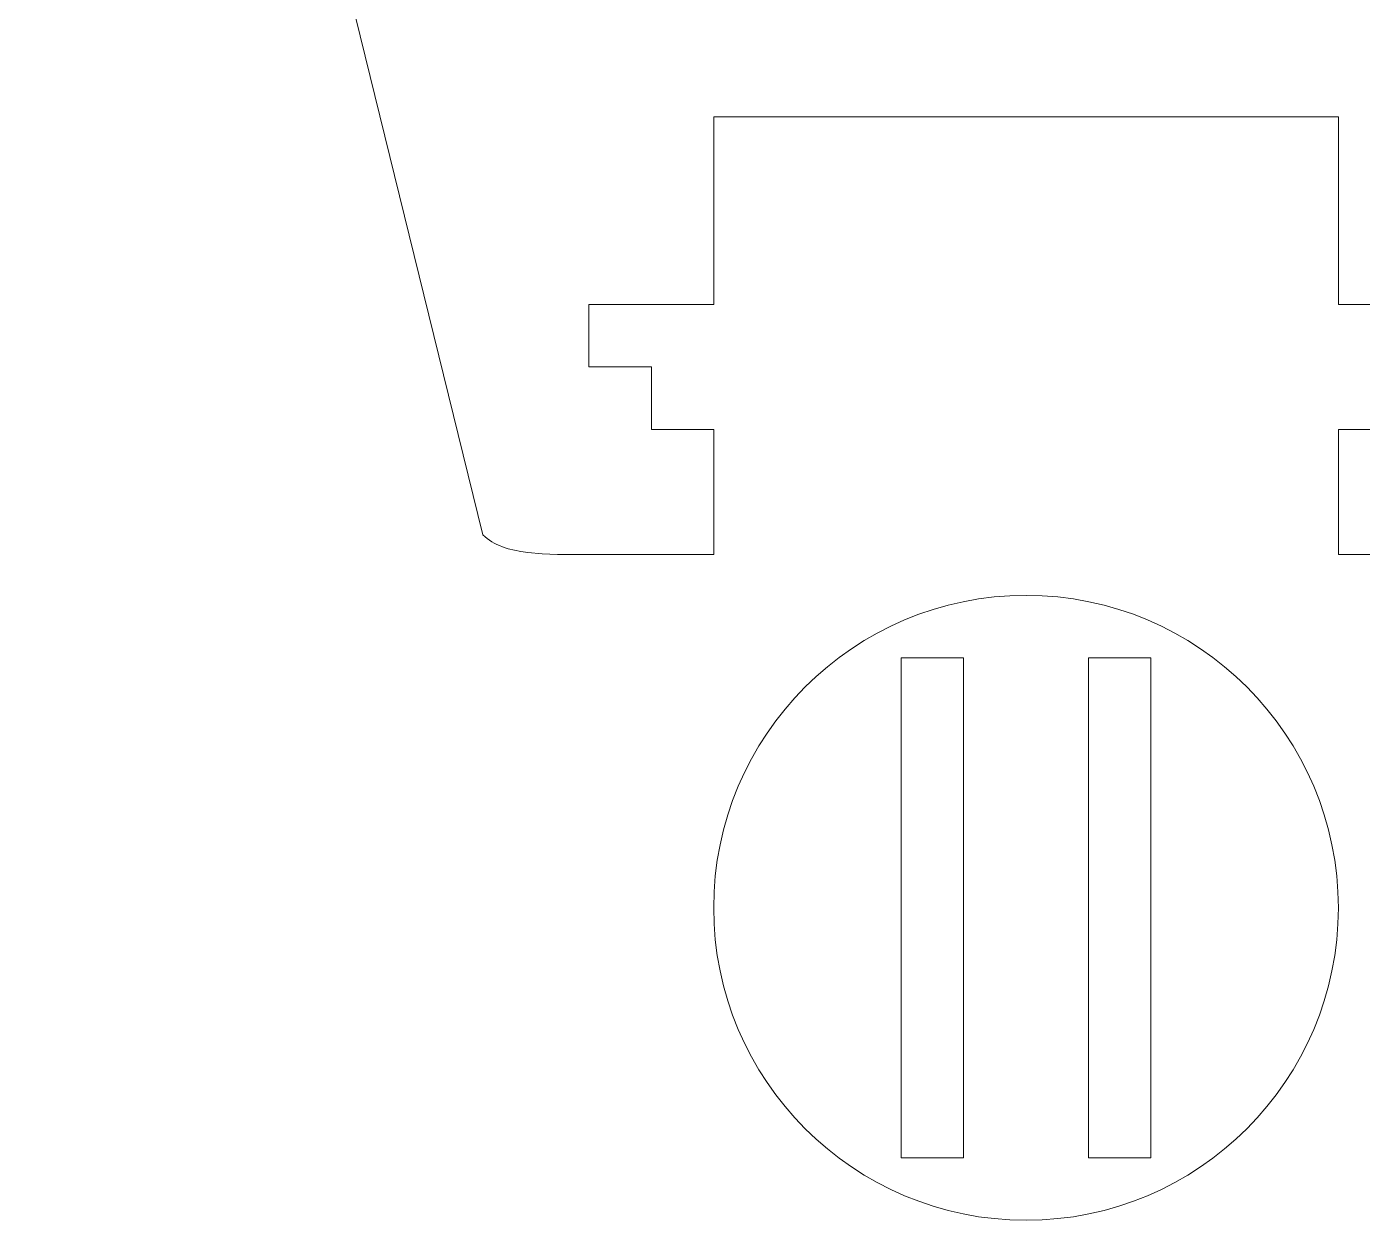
# Model space of a CAD drawing. Header units: centimetres. Extents: x -232 to 19, y -54 to 117.
# Drawn here: x -231.95 to -219.13, y -18.31 to -6.85 of the extents above; entities that cross this region are included whole.
import ezdxf

# ---------------------------------------------------------------- set-up
doc = ezdxf.new("R2010")
doc.units = ezdxf.units.CM
doc.header["$MEASUREMENT"] = 0
doc.layers.add('layer 1', color=7, linetype='Continuous')

msp = doc.modelspace()

# ---------------------------------------------------------------- linework, layer by layer
at = {"layer": 'layer 1', "color": 250, "lineweight": 9}
for points, knots in [([(-219.35379, -7.72021), (-219.35379, -7.72021), (-219.35379, -9.5202), (-219.35379, -9.5202), (-219.35379, -9.5202), (-219.35379, -9.5202), (-218.15379, -9.5202), (-218.15379, -9.5202), (-218.15379, -9.5202), (-218.15379, -9.5202), (-218.15379, -10.1202), (-218.15379, -10.1202), (-218.15379, -10.1202), (-218.15379, -10.1202), (-218.75378, -10.1202), (-218.75378, -10.1202), (-218.75378, -10.1202), (-218.75378, -10.1202), (-218.75378, -10.7202), (-218.75378, -10.7202), (-218.75378, -10.7202), (-218.75378, -10.7202), (-219.35379, -10.7202), (-219.35379, -10.7202), (-219.35379, -10.7202), (-219.35379, -10.7202), (-219.35379, -11.92019), (-219.35379, -11.92019), (-219.35379, -11.92019), (-219.35379, -11.92019), (-218.15379, -11.92019), (-218.15379, -11.92019), (-218.15379, -11.92019), (-218.15379, -11.92019), (-217.85615, -11.92064), (-217.85615, -11.92064), (-217.85615, -11.92064), (-217.85615, -11.92064), (-217.71322, -11.91485), (-217.71322, -11.91485), (-217.71322, -11.91485), (-217.71322, -11.91485), (-217.57736, -11.90188), (-217.57736, -11.90188), (-217.57736, -11.90188), (-217.57736, -11.90188), (-217.51282, -11.89193), (-217.51282, -11.89193), (-217.51282, -11.89193), (-217.51282, -11.89193), (-217.45092, -11.87929), (-217.45092, -11.87929), (-217.45092, -11.87929), (-217.45092, -11.87929), (-217.39197, -11.86364), (-217.39197, -11.86364), (-217.39197, -11.86364), (-217.39197, -11.86364), (-217.3637, -11.8546), (-217.3637, -11.8546), (-217.3637, -11.8546), (-217.3637, -11.8546), (-217.33627, -11.8447), (-217.33627, -11.8447), (-217.33627, -11.8447), (-217.33627, -11.8447), (-217.30971, -11.8339), (-217.30971, -11.8339), (-217.30971, -11.8339), (-217.30971, -11.8339), (-217.28409, -11.82215), (-217.28409, -11.82215), (-217.28409, -11.82215), (-217.28409, -11.82215), (-217.25942, -11.80943), (-217.25942, -11.80943), (-217.25942, -11.80943), (-217.25942, -11.80943), (-217.23574, -11.79571), (-217.23574, -11.79571), (-217.23574, -11.79571), (-217.23574, -11.79571), (-217.21309, -11.78092), (-217.21309, -11.78092), (-217.21309, -11.78092), (-217.21309, -11.78092), (-217.19152, -11.76505), (-217.19152, -11.76505), (-217.19152, -11.76505), (-217.19152, -11.76505), (-217.17103, -11.74806), (-217.17103, -11.74806), (-217.17103, -11.74806), (-217.17103, -11.74806), (-217.1517, -11.7299), (-217.1517, -11.7299), (-217.1517, -11.7299), (-217.1517, -11.7299), (-212.75379, 6.07978), (-212.75379, 6.07978), (-212.75379, 6.07978), (-212.75379, 6.07978), (-212.75459, 6.38054), (-212.75459, 6.38054), (-212.75459, 6.38054), (-212.75459, 6.38054), (-212.76093, 6.52491), (-212.76093, 6.52491), (-212.76093, 6.52491), (-212.76093, 6.52491), (-212.77443, 6.66206), (-212.77443, 6.66206), (-212.77443, 6.66206), (-212.77443, 6.66206), (-212.7846, 6.72718), (-212.7846, 6.72718), (-212.7846, 6.72718), (-212.7846, 6.72718), (-212.79744, 6.78959), (-212.79744, 6.78959), (-212.79744, 6.78959), (-212.79744, 6.78959), (-212.81327, 6.84899), (-212.81327, 6.84899), (-212.81327, 6.84899), (-212.81327, 6.84899), (-212.82239, 6.87747), (-212.82239, 6.87747), (-212.82239, 6.87747), (-212.82239, 6.87747), (-212.83237, 6.90509), (-212.83237, 6.90509), (-212.83237, 6.90509), (-212.83237, 6.90509), (-212.84324, 6.9318), (-212.84324, 6.9318), (-212.84324, 6.9318), (-212.84324, 6.9318), (-212.85504, 6.95757), (-212.85504, 6.95757), (-212.85504, 6.95757), (-212.85504, 6.95757), (-212.8678, 6.98237), (-212.8678, 6.98237), (-212.8678, 6.98237), (-212.8678, 6.98237), (-212.88158, 7.00615), (-212.88158, 7.00615), (-212.88158, 7.00615), (-212.88158, 7.00615), (-212.89639, 7.02888), (-212.89639, 7.02888), (-212.89639, 7.02888), (-212.89639, 7.02888), (-212.91228, 7.05052), (-212.91228, 7.05052), (-212.91228, 7.05052), (-212.91228, 7.05052), (-212.92928, 7.07103), (-212.92928, 7.07103), (-212.92928, 7.07103), (-212.92928, 7.07103), (-212.94744, 7.09038), (-212.94744, 7.09038), (-212.94744, 7.09038), (-212.94744, 7.09038), (-212.96679, 7.10853), (-212.96679, 7.10853), (-212.96679, 7.10853), (-212.96679, 7.10853), (-212.98728, 7.12552), (-212.98728, 7.12552), (-212.98728, 7.12552), (-212.98728, 7.12552), (-213.00889, 7.14138), (-213.00889, 7.14138), (-213.00889, 7.14138), (-213.00889, 7.14138), (-213.03158, 7.15615), (-213.03158, 7.15615), (-213.03158, 7.15615), (-213.03158, 7.15615), (-213.0553, 7.16987), (-213.0553, 7.16987), (-213.0553, 7.16987), (-213.0553, 7.16987), (-213.08004, 7.18257), (-213.08004, 7.18257), (-213.08004, 7.18257), (-213.08004, 7.18257), (-213.10573, 7.1943), (-213.10573, 7.1943), (-213.10573, 7.1943), (-213.10573, 7.1943), (-213.13237, 7.20509), (-213.13237, 7.20509), (-213.13237, 7.20509), (-213.13237, 7.20509), (-213.1599, 7.21497), (-213.1599, 7.21497), (-213.1599, 7.21497), (-213.1599, 7.21497), (-213.18828, 7.22399), (-213.18828, 7.22399), (-213.18828, 7.22399), (-213.18828, 7.22399), (-213.24746, 7.23959), (-213.24746, 7.23959), (-213.24746, 7.23959), (-213.24746, 7.23959), (-213.3096, 7.25217), (-213.3096, 7.25217), (-213.3096, 7.25217), (-213.3096, 7.25217), (-213.37444, 7.26206), (-213.37444, 7.26206), (-213.37444, 7.26206), (-213.37444, 7.26206), (-213.51094, 7.2749), (-213.51094, 7.2749), (-213.51094, 7.2749), (-213.51094, 7.2749), (-213.65459, 7.28053), (-213.65459, 7.28053), (-213.65459, 7.28053), (-213.65459, 7.28053), (-213.95378, 7.27975), (-213.95378, 7.27975), (-213.95378, 7.27975), (-213.95378, 7.27975), (-230.75376, 7.27975), (-230.75376, 7.27975), (-230.75376, 7.27975), (-230.75376, 7.27975), (-231.05153, 7.28072), (-231.05153, 7.28072), (-231.05153, 7.28072), (-231.05153, 7.28072), (-231.19452, 7.27517), (-231.19452, 7.27517), (-231.19452, 7.27517), (-231.19452, 7.27517), (-231.33042, 7.2624), (-231.33042, 7.2624), (-231.33042, 7.2624), (-231.33042, 7.2624), (-231.395, 7.25256), (-231.395, 7.25256), (-231.395, 7.25256), (-231.395, 7.25256), (-231.45691, 7.24), (-231.45691, 7.24), (-231.45691, 7.24), (-231.45691, 7.24), (-231.51588, 7.22443), (-231.51588, 7.22443), (-231.51588, 7.22443), (-231.51588, 7.22443), (-231.54416, 7.21543), (-231.54416, 7.21543), (-231.54416, 7.21543), (-231.54416, 7.21543), (-231.5716, 7.20556), (-231.5716, 7.20556), (-231.5716, 7.20556), (-231.5716, 7.20556), (-231.59816, 7.19478), (-231.59816, 7.19478), (-231.59816, 7.19478), (-231.59816, 7.19478), (-231.62379, 7.18306), (-231.62379, 7.18306), (-231.62379, 7.18306), (-231.62379, 7.18306), (-231.64846, 7.17037), (-231.64846, 7.17037), (-231.64846, 7.17037), (-231.64846, 7.17037), (-231.67213, 7.15666), (-231.67213, 7.15666), (-231.67213, 7.15666), (-231.67213, 7.15666), (-231.69479, 7.14189), (-231.69479, 7.14189), (-231.69479, 7.14189), (-231.69479, 7.14189), (-231.71637, 7.12603), (-231.71637, 7.12603), (-231.71637, 7.12603), (-231.71637, 7.12603), (-231.73684, 7.10905), (-231.73684, 7.10905), (-231.73684, 7.10905), (-231.73684, 7.10905), (-231.75617, 7.09089), (-231.75617, 7.09089), (-231.75617, 7.09089), (-231.75617, 7.09089), (-231.77433, 7.07155), (-231.77433, 7.07155), (-231.77433, 7.07155), (-231.77433, 7.07155), (-231.79137, 7.05103), (-231.79137, 7.05103), (-231.79137, 7.05103), (-231.79137, 7.05103), (-231.80729, 7.02939), (-231.80729, 7.02939), (-231.80729, 7.02939), (-231.80729, 7.02939), (-231.82214, 7.00666), (-231.82214, 7.00666), (-231.82214, 7.00666), (-231.82214, 7.00666), (-231.83596, 6.98287), (-231.83596, 6.98287), (-231.83596, 6.98287), (-231.83596, 6.98287), (-231.84878, 6.95807), (-231.84878, 6.95807), (-231.84878, 6.95807), (-231.84878, 6.95807), (-231.86066, 6.93229), (-231.86066, 6.93229), (-231.86066, 6.93229), (-231.86066, 6.93229), (-231.87159, 6.90556), (-231.87159, 6.90556), (-231.87159, 6.90556), (-231.87159, 6.90556), (-231.88166, 6.87793), (-231.88166, 6.87793), (-231.88166, 6.87793), (-231.88166, 6.87793), (-231.89088, 6.84944), (-231.89088, 6.84944), (-231.89088, 6.84944), (-231.89088, 6.84944), (-231.90691, 6.79001), (-231.90691, 6.79001), (-231.90691, 6.79001), (-231.90691, 6.79001), (-231.92, 6.72757), (-231.92, 6.72757), (-231.92, 6.72757), (-231.92, 6.72757), (-231.93043, 6.66241), (-231.93043, 6.66241), (-231.93043, 6.66241), (-231.93043, 6.66241), (-231.94453, 6.52519), (-231.94453, 6.52519), (-231.94453, 6.52519), (-231.94453, 6.52519), (-231.95153, 6.38073), (-231.95153, 6.38073), (-231.95153, 6.38073), (-231.95153, 6.38073), (-231.95376, 6.07978), (-231.95376, 6.07978), (-231.95376, 6.07978), (-231.95376, 6.07978), (-227.57112, -11.73285), (-227.57112, -11.73285), (-227.57112, -11.73285), (-227.57112, -11.73285), (-227.55177, -11.751), (-227.55177, -11.751), (-227.55177, -11.751), (-227.55177, -11.751), (-227.53122, -11.76798), (-227.53122, -11.76798), (-227.53122, -11.76798), (-227.53122, -11.76798), (-227.50954, -11.78383), (-227.50954, -11.78383), (-227.50954, -11.78383), (-227.50954, -11.78383), (-227.48674, -11.79859), (-227.48674, -11.79859), (-227.48674, -11.79859), (-227.48674, -11.79859), (-227.46288, -11.81227), (-227.46288, -11.81227), (-227.46288, -11.81227), (-227.46288, -11.81227), (-227.43798, -11.82495), (-227.43798, -11.82495), (-227.43798, -11.82495), (-227.43798, -11.82495), (-227.41211, -11.83664), (-227.41211, -11.83664), (-227.41211, -11.83664), (-227.41211, -11.83664), (-227.38526, -11.84739), (-227.38526, -11.84739), (-227.38526, -11.84739), (-227.38526, -11.84739), (-227.3575, -11.85723), (-227.3575, -11.85723), (-227.3575, -11.85723), (-227.3575, -11.85723), (-227.32885, -11.8662), (-227.32885, -11.8662), (-227.32885, -11.8662), (-227.32885, -11.8662), (-227.26909, -11.88168), (-227.26909, -11.88168), (-227.26909, -11.88168), (-227.26909, -11.88168), (-227.20628, -11.89415), (-227.20628, -11.89415), (-227.20628, -11.89415), (-227.20628, -11.89415), (-227.14072, -11.9039), (-227.14072, -11.9039), (-227.14072, -11.9039), (-227.14072, -11.9039), (-227.00254, -11.91643), (-227.00254, -11.91643), (-227.00254, -11.91643), (-227.00254, -11.91643), (-226.85702, -11.92171), (-226.85702, -11.92171), (-226.85702, -11.92171), (-226.85702, -11.92171), (-226.55377, -11.92019), (-226.55377, -11.92019), (-226.55377, -11.92019), (-226.55377, -11.92019), (-225.35378, -11.92019), (-225.35378, -11.92019), (-225.35378, -11.92019), (-225.35378, -11.92019), (-225.35378, -10.7202), (-225.35378, -10.7202), (-225.35378, -10.7202), (-225.35378, -10.7202), (-225.95376, -10.7202), (-225.95376, -10.7202), (-225.95376, -10.7202), (-225.95376, -10.7202), (-225.95376, -10.1202), (-225.95376, -10.1202), (-225.95376, -10.1202), (-225.95376, -10.1202), (-226.55377, -10.1202), (-226.55377, -10.1202), (-226.55377, -10.1202), (-226.55377, -10.1202), (-226.55377, -9.5202), (-226.55377, -9.5202), (-226.55377, -9.5202), (-226.55377, -9.5202), (-225.35378, -9.5202), (-225.35378, -9.5202), (-225.35378, -9.5202), (-225.35378, -9.5202), (-225.35378, -7.72021), (-225.35378, -7.72021), (-225.35378, -7.72021), (-225.35378, -7.72021), (-219.35379, -7.72021), (-219.35379, -7.72021)], [0, 0, 0, 0, 0.00854701, 0.00854701, 0.00854701, 0.00854701, 0.01709402, 0.01709402, 0.01709402, 0.01709402, 0.02564103, 0.02564103, 0.02564103, 0.02564103, 0.03418803, 0.03418803, 0.03418803, 0.03418803, 0.04273504, 0.04273504, 0.04273504, 0.04273504, 0.05128205, 0.05128205, 0.05128205, 0.05128205, 0.05982906, 0.05982906, 0.05982906, 0.05982906, 0.06837607, 0.06837607, 0.06837607, 0.06837607, 0.07692308, 0.07692308, 0.07692308, 0.07692308, 0.08547009, 0.08547009, 0.08547009, 0.08547009, 0.09401709, 0.09401709, 0.09401709, 0.09401709, 0.1025641, 0.1025641, 0.1025641, 0.1025641, 0.11111111, 0.11111111, 0.11111111, 0.11111111, 0.11965812, 0.11965812, 0.11965812, 0.11965812, 0.12820513, 0.12820513, 0.12820513, 0.12820513, 0.13675214, 0.13675214, 0.13675214, 0.13675214, 0.14529915, 0.14529915, 0.14529915, 0.14529915, 0.15384615, 0.15384615, 0.15384615, 0.15384615, 0.16239316, 0.16239316, 0.16239316, 0.16239316, 0.17094017, 0.17094017, 0.17094017, 0.17094017, 0.17948718, 0.17948718, 0.17948718, 0.17948718, 0.18803419, 0.18803419, 0.18803419, 0.18803419, 0.1965812, 0.1965812, 0.1965812, 0.1965812, 0.20512821, 0.20512821, 0.20512821, 0.20512821, 0.21367521, 0.21367521, 0.21367521, 0.21367521, 0.22222222, 0.22222222, 0.22222222, 0.22222222, 0.23076923, 0.23076923, 0.23076923, 0.23076923, 0.23931624, 0.23931624, 0.23931624, 0.23931624, 0.24786325, 0.24786325, 0.24786325, 0.24786325, 0.25641026, 0.25641026, 0.25641026, 0.25641026, 0.26495726, 0.26495726, 0.26495726, 0.26495726, 0.27350427, 0.27350427, 0.27350427, 0.27350427, 0.28205128, 0.28205128, 0.28205128, 0.28205128, 0.29059829, 0.29059829, 0.29059829, 0.29059829, 0.2991453, 0.2991453, 0.2991453, 0.2991453, 0.30769231, 0.30769231, 0.30769231, 0.30769231, 0.31623932, 0.31623932, 0.31623932, 0.31623932, 0.32478632, 0.32478632, 0.32478632, 0.32478632, 0.33333333, 0.33333333, 0.33333333, 0.33333333, 0.34188034, 0.34188034, 0.34188034, 0.34188034, 0.35042735, 0.35042735, 0.35042735, 0.35042735, 0.35897436, 0.35897436, 0.35897436, 0.35897436, 0.36752137, 0.36752137, 0.36752137, 0.36752137, 0.37606838, 0.37606838, 0.37606838, 0.37606838, 0.38461538, 0.38461538, 0.38461538, 0.38461538, 0.39316239, 0.39316239, 0.39316239, 0.39316239, 0.4017094, 0.4017094, 0.4017094, 0.4017094, 0.41025641, 0.41025641, 0.41025641, 0.41025641, 0.41880342, 0.41880342, 0.41880342, 0.41880342, 0.42735043, 0.42735043, 0.42735043, 0.42735043, 0.43589744, 0.43589744, 0.43589744, 0.43589744, 0.44444444, 0.44444444, 0.44444444, 0.44444444, 0.45299145, 0.45299145, 0.45299145, 0.45299145, 0.46153846, 0.46153846, 0.46153846, 0.46153846, 0.47008547, 0.47008547, 0.47008547, 0.47008547, 0.47863248, 0.47863248, 0.47863248, 0.47863248, 0.48717949, 0.48717949, 0.48717949, 0.48717949, 0.4957265, 0.4957265, 0.4957265, 0.4957265, 0.5042735, 0.5042735, 0.5042735, 0.5042735, 0.51282051, 0.51282051, 0.51282051, 0.51282051, 0.52136752, 0.52136752, 0.52136752, 0.52136752, 0.52991453, 0.52991453, 0.52991453, 0.52991453, 0.53846154, 0.53846154, 0.53846154, 0.53846154, 0.54700855, 0.54700855, 0.54700855, 0.54700855, 0.55555556, 0.55555556, 0.55555556, 0.55555556, 0.56410256, 0.56410256, 0.56410256, 0.56410256, 0.57264957, 0.57264957, 0.57264957, 0.57264957, 0.58119658, 0.58119658, 0.58119658, 0.58119658, 0.58974359, 0.58974359, 0.58974359, 0.58974359, 0.5982906, 0.5982906, 0.5982906, 0.5982906, 0.60683761, 0.60683761, 0.60683761, 0.60683761, 0.61538462, 0.61538462, 0.61538462, 0.61538462, 0.62393162, 0.62393162, 0.62393162, 0.62393162, 0.63247863, 0.63247863, 0.63247863, 0.63247863, 0.64102564, 0.64102564, 0.64102564, 0.64102564, 0.64957265, 0.64957265, 0.64957265, 0.64957265, 0.65811966, 0.65811966, 0.65811966, 0.65811966, 0.66666667, 0.66666667, 0.66666667, 0.66666667, 0.67521368, 0.67521368, 0.67521368, 0.67521368, 0.68376068, 0.68376068, 0.68376068, 0.68376068, 0.69230769, 0.69230769, 0.69230769, 0.69230769, 0.7008547, 0.7008547, 0.7008547, 0.7008547, 0.70940171, 0.70940171, 0.70940171, 0.70940171, 0.71794872, 0.71794872, 0.71794872, 0.71794872, 0.72649573, 0.72649573, 0.72649573, 0.72649573, 0.73504274, 0.73504274, 0.73504274, 0.73504274, 0.74358974, 0.74358974, 0.74358974, 0.74358974, 0.75213675, 0.75213675, 0.75213675, 0.75213675, 0.76068376, 0.76068376, 0.76068376, 0.76068376, 0.76923077, 0.76923077, 0.76923077, 0.76923077, 0.77777778, 0.77777778, 0.77777778, 0.77777778, 0.78632479, 0.78632479, 0.78632479, 0.78632479, 0.79487179, 0.79487179, 0.79487179, 0.79487179, 0.8034188, 0.8034188, 0.8034188, 0.8034188, 0.81196581, 0.81196581, 0.81196581, 0.81196581, 0.82051282, 0.82051282, 0.82051282, 0.82051282, 0.82905983, 0.82905983, 0.82905983, 0.82905983, 0.83760684, 0.83760684, 0.83760684, 0.83760684, 0.84615385, 0.84615385, 0.84615385, 0.84615385, 0.85470085, 0.85470085, 0.85470085, 0.85470085, 0.86324786, 0.86324786, 0.86324786, 0.86324786, 0.87179487, 0.87179487, 0.87179487, 0.87179487, 0.88034188, 0.88034188, 0.88034188, 0.88034188, 0.88888889, 0.88888889, 0.88888889, 0.88888889, 0.8974359, 0.8974359, 0.8974359, 0.8974359, 0.90598291, 0.90598291, 0.90598291, 0.90598291, 0.91452991, 0.91452991, 0.91452991, 0.91452991, 0.92307692, 0.92307692, 0.92307692, 0.92307692, 0.93162393, 0.93162393, 0.93162393, 0.93162393, 0.94017094, 0.94017094, 0.94017094, 0.94017094, 0.94871795, 0.94871795, 0.94871795, 0.94871795, 0.95726496, 0.95726496, 0.95726496, 0.95726496, 0.96581197, 0.96581197, 0.96581197, 0.96581197, 0.97435897, 0.97435897, 0.97435897, 0.97435897, 0.98290598, 0.98290598, 0.98290598, 0.98290598, 1, 1, 1, 1]), ([(-219.35544, -15.31387), (-219.35544, -15.31387), (-219.35934, -15.15962), (-219.35934, -15.15962), (-219.35934, -15.15962), (-219.35934, -15.15962), (-219.37094, -15.00738), (-219.37094, -15.00738), (-219.37094, -15.00738), (-219.37094, -15.00738), (-219.39004, -14.85735), (-219.39004, -14.85735), (-219.39004, -14.85735), (-219.39004, -14.85735), (-219.41645, -14.70969), (-219.41645, -14.70969), (-219.41645, -14.70969), (-219.41645, -14.70969), (-219.44997, -14.56463), (-219.44997, -14.56463), (-219.44997, -14.56463), (-219.44997, -14.56463), (-219.49043, -14.42232), (-219.49043, -14.42232), (-219.49043, -14.42232), (-219.49043, -14.42232), (-219.53764, -14.28298), (-219.53764, -14.28298), (-219.53764, -14.28298), (-219.53764, -14.28298), (-219.59139, -14.14677), (-219.59139, -14.14677), (-219.59139, -14.14677), (-219.59139, -14.14677), (-219.65151, -14.0139), (-219.65151, -14.0139), (-219.65151, -14.0139), (-219.65151, -14.0139), (-219.71782, -13.88456), (-219.71782, -13.88456), (-219.71782, -13.88456), (-219.71782, -13.88456), (-219.7901, -13.75893), (-219.7901, -13.75893), (-219.7901, -13.75893), (-219.7901, -13.75893), (-219.86818, -13.63721), (-219.86818, -13.63721), (-219.86818, -13.63721), (-219.86818, -13.63721), (-219.95187, -13.51957), (-219.95187, -13.51957), (-219.95187, -13.51957), (-219.95187, -13.51957), (-220.04096, -13.40622), (-220.04096, -13.40622), (-220.04096, -13.40622), (-220.04096, -13.40622), (-220.1353, -13.29734), (-220.1353, -13.29734), (-220.1353, -13.29734), (-220.1353, -13.29734), (-220.23467, -13.19312), (-220.23467, -13.19312), (-220.23467, -13.19312), (-220.23467, -13.19312), (-220.33889, -13.09375), (-220.33889, -13.09375), (-220.33889, -13.09375), (-220.33889, -13.09375), (-220.44777, -12.99942), (-220.44777, -12.99942), (-220.44777, -12.99942), (-220.44777, -12.99942), (-220.56112, -12.91031), (-220.56112, -12.91031), (-220.56112, -12.91031), (-220.56112, -12.91031), (-220.67876, -12.82663), (-220.67876, -12.82663), (-220.67876, -12.82663), (-220.67876, -12.82663), (-220.80048, -12.74855), (-220.80048, -12.74855), (-220.80048, -12.74855), (-220.80048, -12.74855), (-220.92611, -12.67627), (-220.92611, -12.67627), (-220.92611, -12.67627), (-220.92611, -12.67627), (-221.05546, -12.60997), (-221.05546, -12.60997), (-221.05546, -12.60997), (-221.05546, -12.60997), (-221.18833, -12.54985), (-221.18833, -12.54985), (-221.18833, -12.54985), (-221.18833, -12.54985), (-221.32453, -12.49609), (-221.32453, -12.49609), (-221.32453, -12.49609), (-221.32453, -12.49609), (-221.46387, -12.44888), (-221.46387, -12.44888), (-221.46387, -12.44888), (-221.46387, -12.44888), (-221.60618, -12.40842), (-221.60618, -12.40842), (-221.60618, -12.40842), (-221.60618, -12.40842), (-221.75126, -12.37489), (-221.75126, -12.37489), (-221.75126, -12.37489), (-221.75126, -12.37489), (-221.8989, -12.34849), (-221.8989, -12.34849), (-221.8989, -12.34849), (-221.8989, -12.34849), (-222.04894, -12.32939), (-222.04894, -12.32939), (-222.04894, -12.32939), (-222.04894, -12.32939), (-222.20118, -12.31779), (-222.20118, -12.31779), (-222.20118, -12.31779), (-222.20118, -12.31779), (-222.35544, -12.31388), (-222.35544, -12.31388), (-222.35544, -12.31388), (-222.35544, -12.31388), (-222.50968, -12.31779), (-222.50968, -12.31779), (-222.50968, -12.31779), (-222.50968, -12.31779), (-222.66191, -12.32939), (-222.66191, -12.32939), (-222.66191, -12.32939), (-222.66191, -12.32939), (-222.81195, -12.34849), (-222.81195, -12.34849), (-222.81195, -12.34849), (-222.81195, -12.34849), (-222.9596, -12.37489), (-222.9596, -12.37489), (-222.9596, -12.37489), (-222.9596, -12.37489), (-223.10466, -12.40842), (-223.10466, -12.40842), (-223.10466, -12.40842), (-223.10466, -12.40842), (-223.24697, -12.44888), (-223.24697, -12.44888), (-223.24697, -12.44888), (-223.24697, -12.44888), (-223.38631, -12.49608), (-223.38631, -12.49608), (-223.38631, -12.49608), (-223.38631, -12.49608), (-223.52253, -12.54985), (-223.52253, -12.54985), (-223.52253, -12.54985), (-223.52253, -12.54985), (-223.6554, -12.60996), (-223.6554, -12.60996), (-223.6554, -12.60996), (-223.6554, -12.60996), (-223.78474, -12.67627), (-223.78474, -12.67627), (-223.78474, -12.67627), (-223.78474, -12.67627), (-223.91036, -12.74855), (-223.91036, -12.74855), (-223.91036, -12.74855), (-223.91036, -12.74855), (-224.03208, -12.82663), (-224.03208, -12.82663), (-224.03208, -12.82663), (-224.03208, -12.82663), (-224.14972, -12.91032), (-224.14972, -12.91032), (-224.14972, -12.91032), (-224.14972, -12.91032), (-224.26307, -12.99942), (-224.26307, -12.99942), (-224.26307, -12.99942), (-224.26307, -12.99942), (-224.37195, -13.09375), (-224.37195, -13.09375), (-224.37195, -13.09375), (-224.37195, -13.09375), (-224.47618, -13.19312), (-224.47618, -13.19312), (-224.47618, -13.19312), (-224.47618, -13.19312), (-224.57555, -13.29734), (-224.57555, -13.29734), (-224.57555, -13.29734), (-224.57555, -13.29734), (-224.66988, -13.40622), (-224.66988, -13.40622), (-224.66988, -13.40622), (-224.66988, -13.40622), (-224.75898, -13.51958), (-224.75898, -13.51958), (-224.75898, -13.51958), (-224.75898, -13.51958), (-224.84268, -13.63721), (-224.84268, -13.63721), (-224.84268, -13.63721), (-224.84268, -13.63721), (-224.92074, -13.75893), (-224.92074, -13.75893), (-224.92074, -13.75893), (-224.92074, -13.75893), (-224.99303, -13.88457), (-224.99303, -13.88457), (-224.99303, -13.88457), (-224.99303, -13.88457), (-225.05933, -14.01391), (-225.05933, -14.01391), (-225.05933, -14.01391), (-225.05933, -14.01391), (-225.11945, -14.14677), (-225.11945, -14.14677), (-225.11945, -14.14677), (-225.11945, -14.14677), (-225.17321, -14.28298), (-225.17321, -14.28298), (-225.17321, -14.28298), (-225.17321, -14.28298), (-225.22042, -14.42232), (-225.22042, -14.42232), (-225.22042, -14.42232), (-225.22042, -14.42232), (-225.26088, -14.56463), (-225.26088, -14.56463), (-225.26088, -14.56463), (-225.26088, -14.56463), (-225.2944, -14.7097), (-225.2944, -14.7097), (-225.2944, -14.7097), (-225.2944, -14.7097), (-225.32082, -14.85735), (-225.32082, -14.85735), (-225.32082, -14.85735), (-225.32082, -14.85735), (-225.33991, -15.00739), (-225.33991, -15.00739), (-225.33991, -15.00739), (-225.33991, -15.00739), (-225.35151, -15.15962), (-225.35151, -15.15962), (-225.35151, -15.15962), (-225.35151, -15.15962), (-225.35542, -15.31387), (-225.35542, -15.31387), (-225.35542, -15.31387), (-225.35542, -15.31387), (-225.35151, -15.46811), (-225.35151, -15.46811), (-225.35151, -15.46811), (-225.35151, -15.46811), (-225.33991, -15.62036), (-225.33991, -15.62036), (-225.33991, -15.62036), (-225.33991, -15.62036), (-225.32082, -15.77039), (-225.32082, -15.77039), (-225.32082, -15.77039), (-225.32082, -15.77039), (-225.2944, -15.91805), (-225.2944, -15.91805), (-225.2944, -15.91805), (-225.2944, -15.91805), (-225.26088, -16.06311), (-225.26088, -16.06311), (-225.26088, -16.06311), (-225.26088, -16.06311), (-225.22041, -16.20542), (-225.22041, -16.20542), (-225.22041, -16.20542), (-225.22041, -16.20542), (-225.1732, -16.34476), (-225.1732, -16.34476), (-225.1732, -16.34476), (-225.1732, -16.34476), (-225.11945, -16.48098), (-225.11945, -16.48098), (-225.11945, -16.48098), (-225.11945, -16.48098), (-225.05932, -16.61384), (-225.05932, -16.61384), (-225.05932, -16.61384), (-225.05932, -16.61384), (-224.99303, -16.74318), (-224.99303, -16.74318), (-224.99303, -16.74318), (-224.99303, -16.74318), (-224.92074, -16.86881), (-224.92074, -16.86881), (-224.92074, -16.86881), (-224.92074, -16.86881), (-224.84267, -16.99054), (-224.84267, -16.99054), (-224.84267, -16.99054), (-224.84267, -16.99054), (-224.75897, -17.10817), (-224.75897, -17.10817), (-224.75897, -17.10817), (-224.75897, -17.10817), (-224.66989, -17.22152), (-224.66989, -17.22152), (-224.66989, -17.22152), (-224.66989, -17.22152), (-224.57554, -17.3304), (-224.57554, -17.3304), (-224.57554, -17.3304), (-224.57554, -17.3304), (-224.47618, -17.43463), (-224.47618, -17.43463), (-224.47618, -17.43463), (-224.47618, -17.43463), (-224.37195, -17.53399), (-224.37195, -17.53399), (-224.37195, -17.53399), (-224.37195, -17.53399), (-224.26307, -17.62833), (-224.26307, -17.62833), (-224.26307, -17.62833), (-224.26307, -17.62833), (-224.14973, -17.71743), (-224.14973, -17.71743), (-224.14973, -17.71743), (-224.14973, -17.71743), (-224.03209, -17.80112), (-224.03209, -17.80112), (-224.03209, -17.80112), (-224.03209, -17.80112), (-223.91036, -17.8792), (-223.91036, -17.8792), (-223.91036, -17.8792), (-223.91036, -17.8792), (-223.78474, -17.95148), (-223.78474, -17.95148), (-223.78474, -17.95148), (-223.78474, -17.95148), (-223.65539, -18.01778), (-223.65539, -18.01778), (-223.65539, -18.01778), (-223.65539, -18.01778), (-223.52253, -18.07789), (-223.52253, -18.07789), (-223.52253, -18.07789), (-223.52253, -18.07789), (-223.38631, -18.13166), (-223.38631, -18.13166), (-223.38631, -18.13166), (-223.38631, -18.13166), (-223.24697, -18.17886), (-223.24697, -18.17886), (-223.24697, -18.17886), (-223.24697, -18.17886), (-223.10467, -18.21932), (-223.10467, -18.21932), (-223.10467, -18.21932), (-223.10467, -18.21932), (-222.9596, -18.25285), (-222.9596, -18.25285), (-222.9596, -18.25285), (-222.9596, -18.25285), (-222.81195, -18.27926), (-222.81195, -18.27926), (-222.81195, -18.27926), (-222.81195, -18.27926), (-222.66192, -18.29836), (-222.66192, -18.29836), (-222.66192, -18.29836), (-222.66192, -18.29836), (-222.50968, -18.30995), (-222.50968, -18.30995), (-222.50968, -18.30995), (-222.50968, -18.30995), (-222.35544, -18.31386), (-222.35544, -18.31386), (-222.35544, -18.31386), (-222.35544, -18.31386), (-222.20119, -18.30996), (-222.20119, -18.30996), (-222.20119, -18.30996), (-222.20119, -18.30996), (-222.04894, -18.29836), (-222.04894, -18.29836), (-222.04894, -18.29836), (-222.04894, -18.29836), (-221.8989, -18.27926), (-221.8989, -18.27926), (-221.8989, -18.27926), (-221.8989, -18.27926), (-221.75126, -18.25285), (-221.75126, -18.25285), (-221.75126, -18.25285), (-221.75126, -18.25285), (-221.60618, -18.21932), (-221.60618, -18.21932), (-221.60618, -18.21932), (-221.60618, -18.21932), (-221.46388, -18.17886), (-221.46388, -18.17886), (-221.46388, -18.17886), (-221.46388, -18.17886), (-221.32453, -18.13166), (-221.32453, -18.13166), (-221.32453, -18.13166), (-221.32453, -18.13166), (-221.18832, -18.0779), (-221.18832, -18.0779), (-221.18832, -18.0779), (-221.18832, -18.0779), (-221.05546, -18.01777), (-221.05546, -18.01777), (-221.05546, -18.01777), (-221.05546, -18.01777), (-220.9261, -17.95148), (-220.9261, -17.95148), (-220.9261, -17.95148), (-220.9261, -17.95148), (-220.80049, -17.8792), (-220.80049, -17.8792), (-220.80049, -17.8792), (-220.80049, -17.8792), (-220.67876, -17.80112), (-220.67876, -17.80112), (-220.67876, -17.80112), (-220.67876, -17.80112), (-220.56113, -17.71743), (-220.56113, -17.71743), (-220.56113, -17.71743), (-220.56113, -17.71743), (-220.44777, -17.62833), (-220.44777, -17.62833), (-220.44777, -17.62833), (-220.44777, -17.62833), (-220.33889, -17.534), (-220.33889, -17.534), (-220.33889, -17.534), (-220.33889, -17.534), (-220.23466, -17.43462), (-220.23466, -17.43462), (-220.23466, -17.43462), (-220.23466, -17.43462), (-220.13529, -17.3304), (-220.13529, -17.3304), (-220.13529, -17.3304), (-220.13529, -17.3304), (-220.04096, -17.22152), (-220.04096, -17.22152), (-220.04096, -17.22152), (-220.04096, -17.22152), (-219.95186, -17.10817), (-219.95186, -17.10817), (-219.95186, -17.10817), (-219.95186, -17.10817), (-219.86818, -16.99053), (-219.86818, -16.99053), (-219.86818, -16.99053), (-219.86818, -16.99053), (-219.7901, -16.86881), (-219.7901, -16.86881), (-219.7901, -16.86881), (-219.7901, -16.86881), (-219.71783, -16.74318), (-219.71783, -16.74318), (-219.71783, -16.74318), (-219.71783, -16.74318), (-219.65152, -16.61384), (-219.65152, -16.61384), (-219.65152, -16.61384), (-219.65152, -16.61384), (-219.5914, -16.48097), (-219.5914, -16.48097), (-219.5914, -16.48097), (-219.5914, -16.48097), (-219.53764, -16.34477), (-219.53764, -16.34477), (-219.53764, -16.34477), (-219.53764, -16.34477), (-219.49044, -16.20542), (-219.49044, -16.20542), (-219.49044, -16.20542), (-219.49044, -16.20542), (-219.44998, -16.06311), (-219.44998, -16.06311), (-219.44998, -16.06311), (-219.44998, -16.06311), (-219.41645, -15.91805), (-219.41645, -15.91805), (-219.41645, -15.91805), (-219.41645, -15.91805), (-219.39004, -15.77039), (-219.39004, -15.77039), (-219.39004, -15.77039), (-219.39004, -15.77039), (-219.37094, -15.62036), (-219.37094, -15.62036), (-219.37094, -15.62036), (-219.37094, -15.62036), (-219.35934, -15.46812), (-219.35934, -15.46812), (-219.35934, -15.46812), (-219.35934, -15.46812), (-219.35544, -15.31387), (-219.35544, -15.31387)], [0, 0, 0, 0, 0.00775194, 0.00775194, 0.00775194, 0.00775194, 0.01550388, 0.01550388, 0.01550388, 0.01550388, 0.02325581, 0.02325581, 0.02325581, 0.02325581, 0.03100775, 0.03100775, 0.03100775, 0.03100775, 0.03875969, 0.03875969, 0.03875969, 0.03875969, 0.04651163, 0.04651163, 0.04651163, 0.04651163, 0.05426357, 0.05426357, 0.05426357, 0.05426357, 0.0620155, 0.0620155, 0.0620155, 0.0620155, 0.06976744, 0.06976744, 0.06976744, 0.06976744, 0.07751938, 0.07751938, 0.07751938, 0.07751938, 0.08527132, 0.08527132, 0.08527132, 0.08527132, 0.09302326, 0.09302326, 0.09302326, 0.09302326, 0.10077519, 0.10077519, 0.10077519, 0.10077519, 0.10852713, 0.10852713, 0.10852713, 0.10852713, 0.11627907, 0.11627907, 0.11627907, 0.11627907, 0.12403101, 0.12403101, 0.12403101, 0.12403101, 0.13178295, 0.13178295, 0.13178295, 0.13178295, 0.13953488, 0.13953488, 0.13953488, 0.13953488, 0.14728682, 0.14728682, 0.14728682, 0.14728682, 0.15503876, 0.15503876, 0.15503876, 0.15503876, 0.1627907, 0.1627907, 0.1627907, 0.1627907, 0.17054264, 0.17054264, 0.17054264, 0.17054264, 0.17829457, 0.17829457, 0.17829457, 0.17829457, 0.18604651, 0.18604651, 0.18604651, 0.18604651, 0.19379845, 0.19379845, 0.19379845, 0.19379845, 0.20155039, 0.20155039, 0.20155039, 0.20155039, 0.20930233, 0.20930233, 0.20930233, 0.20930233, 0.21705426, 0.21705426, 0.21705426, 0.21705426, 0.2248062, 0.2248062, 0.2248062, 0.2248062, 0.23255814, 0.23255814, 0.23255814, 0.23255814, 0.24031008, 0.24031008, 0.24031008, 0.24031008, 0.24806202, 0.24806202, 0.24806202, 0.24806202, 0.25581395, 0.25581395, 0.25581395, 0.25581395, 0.26356589, 0.26356589, 0.26356589, 0.26356589, 0.27131783, 0.27131783, 0.27131783, 0.27131783, 0.27906977, 0.27906977, 0.27906977, 0.27906977, 0.28682171, 0.28682171, 0.28682171, 0.28682171, 0.29457364, 0.29457364, 0.29457364, 0.29457364, 0.30232558, 0.30232558, 0.30232558, 0.30232558, 0.31007752, 0.31007752, 0.31007752, 0.31007752, 0.31782946, 0.31782946, 0.31782946, 0.31782946, 0.3255814, 0.3255814, 0.3255814, 0.3255814, 0.33333333, 0.33333333, 0.33333333, 0.33333333, 0.34108527, 0.34108527, 0.34108527, 0.34108527, 0.34883721, 0.34883721, 0.34883721, 0.34883721, 0.35658915, 0.35658915, 0.35658915, 0.35658915, 0.36434109, 0.36434109, 0.36434109, 0.36434109, 0.37209302, 0.37209302, 0.37209302, 0.37209302, 0.37984496, 0.37984496, 0.37984496, 0.37984496, 0.3875969, 0.3875969, 0.3875969, 0.3875969, 0.39534884, 0.39534884, 0.39534884, 0.39534884, 0.40310078, 0.40310078, 0.40310078, 0.40310078, 0.41085271, 0.41085271, 0.41085271, 0.41085271, 0.41860465, 0.41860465, 0.41860465, 0.41860465, 0.42635659, 0.42635659, 0.42635659, 0.42635659, 0.43410853, 0.43410853, 0.43410853, 0.43410853, 0.44186047, 0.44186047, 0.44186047, 0.44186047, 0.4496124, 0.4496124, 0.4496124, 0.4496124, 0.45736434, 0.45736434, 0.45736434, 0.45736434, 0.46511628, 0.46511628, 0.46511628, 0.46511628, 0.47286822, 0.47286822, 0.47286822, 0.47286822, 0.48062016, 0.48062016, 0.48062016, 0.48062016, 0.48837209, 0.48837209, 0.48837209, 0.48837209, 0.49612403, 0.49612403, 0.49612403, 0.49612403, 0.50387597, 0.50387597, 0.50387597, 0.50387597, 0.51162791, 0.51162791, 0.51162791, 0.51162791, 0.51937984, 0.51937984, 0.51937984, 0.51937984, 0.52713178, 0.52713178, 0.52713178, 0.52713178, 0.53488372, 0.53488372, 0.53488372, 0.53488372, 0.54263566, 0.54263566, 0.54263566, 0.54263566, 0.5503876, 0.5503876, 0.5503876, 0.5503876, 0.55813953, 0.55813953, 0.55813953, 0.55813953, 0.56589147, 0.56589147, 0.56589147, 0.56589147, 0.57364341, 0.57364341, 0.57364341, 0.57364341, 0.58139535, 0.58139535, 0.58139535, 0.58139535, 0.58914729, 0.58914729, 0.58914729, 0.58914729, 0.59689922, 0.59689922, 0.59689922, 0.59689922, 0.60465116, 0.60465116, 0.60465116, 0.60465116, 0.6124031, 0.6124031, 0.6124031, 0.6124031, 0.62015504, 0.62015504, 0.62015504, 0.62015504, 0.62790698, 0.62790698, 0.62790698, 0.62790698, 0.63565891, 0.63565891, 0.63565891, 0.63565891, 0.64341085, 0.64341085, 0.64341085, 0.64341085, 0.65116279, 0.65116279, 0.65116279, 0.65116279, 0.65891473, 0.65891473, 0.65891473, 0.65891473, 0.66666667, 0.66666667, 0.66666667, 0.66666667, 0.6744186, 0.6744186, 0.6744186, 0.6744186, 0.68217054, 0.68217054, 0.68217054, 0.68217054, 0.68992248, 0.68992248, 0.68992248, 0.68992248, 0.69767442, 0.69767442, 0.69767442, 0.69767442, 0.70542636, 0.70542636, 0.70542636, 0.70542636, 0.71317829, 0.71317829, 0.71317829, 0.71317829, 0.72093023, 0.72093023, 0.72093023, 0.72093023, 0.72868217, 0.72868217, 0.72868217, 0.72868217, 0.73643411, 0.73643411, 0.73643411, 0.73643411, 0.74418605, 0.74418605, 0.74418605, 0.74418605, 0.75193798, 0.75193798, 0.75193798, 0.75193798, 0.75968992, 0.75968992, 0.75968992, 0.75968992, 0.76744186, 0.76744186, 0.76744186, 0.76744186, 0.7751938, 0.7751938, 0.7751938, 0.7751938, 0.78294574, 0.78294574, 0.78294574, 0.78294574, 0.79069767, 0.79069767, 0.79069767, 0.79069767, 0.79844961, 0.79844961, 0.79844961, 0.79844961, 0.80620155, 0.80620155, 0.80620155, 0.80620155, 0.81395349, 0.81395349, 0.81395349, 0.81395349, 0.82170543, 0.82170543, 0.82170543, 0.82170543, 0.82945736, 0.82945736, 0.82945736, 0.82945736, 0.8372093, 0.8372093, 0.8372093, 0.8372093, 0.84496124, 0.84496124, 0.84496124, 0.84496124, 0.85271318, 0.85271318, 0.85271318, 0.85271318, 0.86046512, 0.86046512, 0.86046512, 0.86046512, 0.86821705, 0.86821705, 0.86821705, 0.86821705, 0.87596899, 0.87596899, 0.87596899, 0.87596899, 0.88372093, 0.88372093, 0.88372093, 0.88372093, 0.89147287, 0.89147287, 0.89147287, 0.89147287, 0.89922481, 0.89922481, 0.89922481, 0.89922481, 0.90697674, 0.90697674, 0.90697674, 0.90697674, 0.91472868, 0.91472868, 0.91472868, 0.91472868, 0.92248062, 0.92248062, 0.92248062, 0.92248062, 0.93023256, 0.93023256, 0.93023256, 0.93023256, 0.9379845, 0.9379845, 0.9379845, 0.9379845, 0.94573643, 0.94573643, 0.94573643, 0.94573643, 0.95348837, 0.95348837, 0.95348837, 0.95348837, 0.96124031, 0.96124031, 0.96124031, 0.96124031, 0.96899225, 0.96899225, 0.96899225, 0.96899225, 0.97674419, 0.97674419, 0.97674419, 0.97674419, 0.98449612, 0.98449612, 0.98449612, 0.98449612, 1, 1, 1, 1]), ([(-222.95541, -12.91388), (-222.95541, -12.91388), (-223.55542, -12.91388), (-223.55542, -12.91388), (-223.55542, -12.91388), (-223.55542, -12.91388), (-223.55542, -17.71386), (-223.55542, -17.71386), (-223.55542, -17.71386), (-223.55542, -17.71386), (-222.95541, -17.71386), (-222.95541, -17.71386), (-222.95541, -17.71386), (-222.95541, -17.71386), (-222.95541, -12.91388), (-222.95541, -12.91388)], [0, 0, 0, 0, 0.2, 0.2, 0.2, 0.2, 0.4, 0.4, 0.4, 0.4, 0.6, 0.6, 0.6, 0.6, 1, 1, 1, 1]), ([(-221.15543, -12.91388), (-221.15543, -12.91388), (-221.75543, -12.91388), (-221.75543, -12.91388), (-221.75543, -12.91388), (-221.75543, -12.91388), (-221.75543, -17.71386), (-221.75543, -17.71386), (-221.75543, -17.71386), (-221.75543, -17.71386), (-221.15543, -17.71386), (-221.15543, -17.71386), (-221.15543, -17.71386), (-221.15543, -17.71386), (-221.15543, -12.91388), (-221.15543, -12.91388)], [0, 0, 0, 0, 0.2, 0.2, 0.2, 0.2, 0.4, 0.4, 0.4, 0.4, 0.6, 0.6, 0.6, 0.6, 1, 1, 1, 1])]:
    msp.add_open_spline(points, degree=3, knots=knots, dxfattribs=at)

doc.saveas('drawing.dxf')
